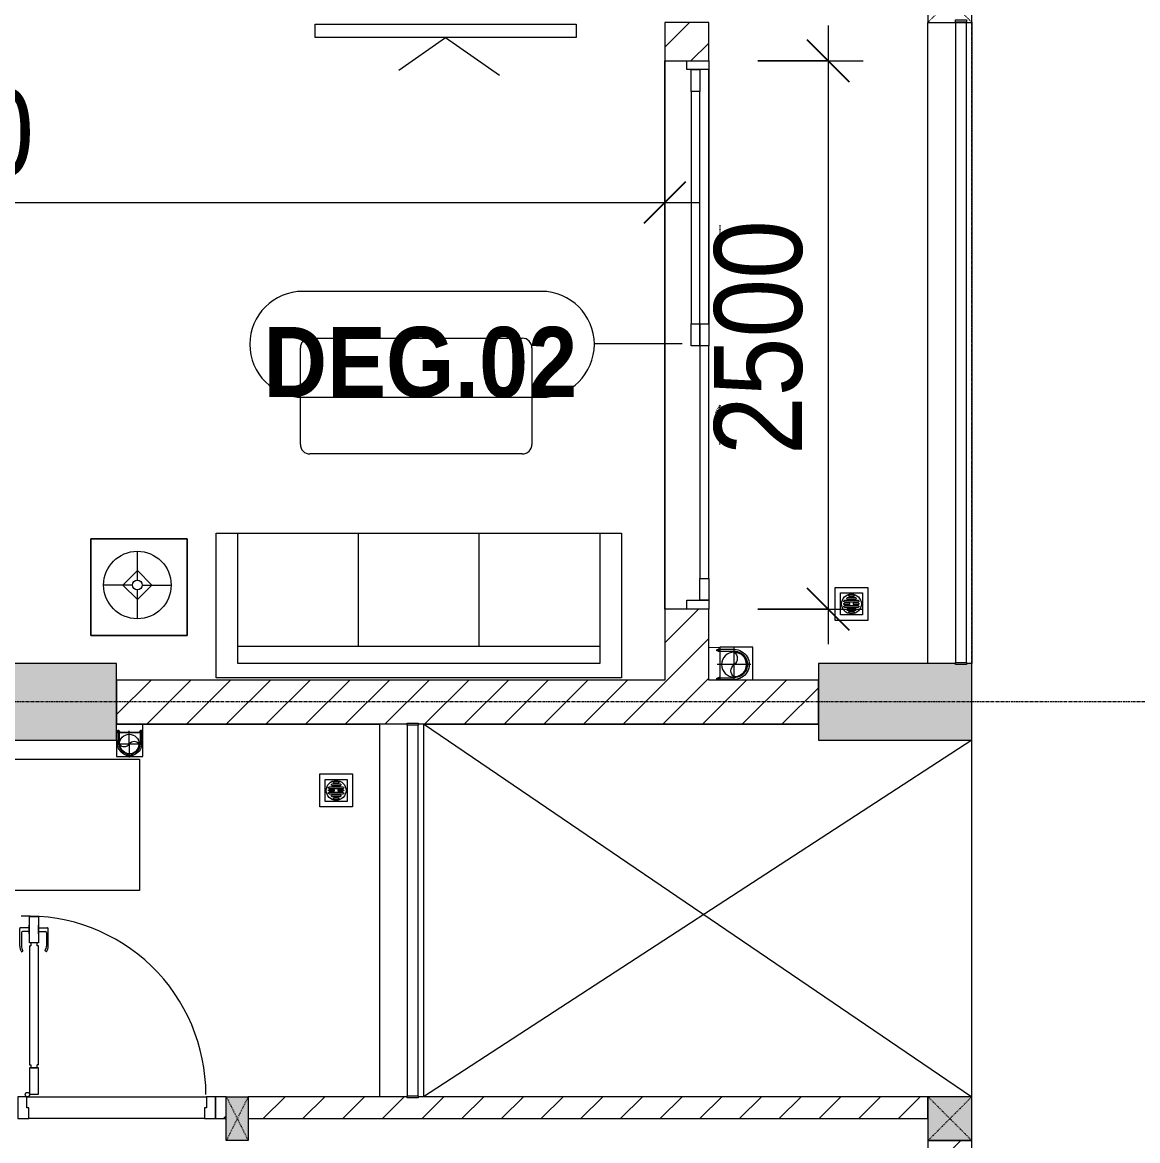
# Model space of a CAD drawing. Header units: millimetres. Extents: x 962 to 239635, y -15958 to 82755.
# Drawn here: x 184673 to 189760, y 51537 to 56635 of the extents above; entities that cross this region are included whole.
import ezdxf

# ---------------------------------------------------------------- set-up
doc = ezdxf.new("R2010")
doc.units = ezdxf.units.MM
for name, pattern in [('Dash', [6, 3, -3]), ('Grid Line', [22.225, 12.7, -3.175, 3.175, -3.175]), ('IMPORT-CENTER _2_', [40.64, 25.4, -5.08, 5.08, -5.08])]:
    doc.linetypes.add(name, pattern=pattern)
for name, color, linetype, lineweight in [('0-1', 7, 'Continuous', 5), ('A-ANNO-DIMS', 211, 'Continuous', 9), ('A-ANNO-DIMS-160', 211, 'Continuous', 9), ('A-DETL-GENF-1', 9, 'Continuous', 9), ('A-DETL-THIN-1', 151, 'Continuous', 9), ('A-DOOR', 31, 'Continuous', 9), ('A-DOOR-1', 254, 'Continuous', 9), ('A-DOOR-2', 9, 'Continuous', 9), ('A-DOOR-FRAM', 31, 'Continuous', 9), ('A-DOOR-HDLN', 31, 'Dash', 9), ('A-DOOR-IDEN', 31, 'Continuous', 9), ('A-FLOR-1', 250, 'Continuous', 9), ('A-FLOR-2', 9, 'Continuous', 9), ('A-FLOR-HRAL', 11, 'Continuous', 9), ('A-FLOR-HRAL-1', 254, 'Continuous', 9), ('A-FLOR-HRAL-2', 9, 'Continuous', 9), ('A-WALL', 113, 'Continuous', 9), ('A-WALL-1', 253, 'Continuous', 18), ('A-WALL-2', 9, 'Continuous', 9), ('A-WALL-3', 113, 'Continuous', 18), ('A-WALL-PATT-1', 10, 'Continuous', 9), ('A-WALL-PATT-2', 111, 'Continuous', 9), ('G-IMPT', 8, 'Continuous', 9), ('G-IMPT-1', 254, 'Continuous', 9), ('G-IMPT-2', 8, 'IMPORT-CENTER _2_', 9), ('I-FURN', 30, 'Continuous', 9), ('I-FURN-1', 254, 'Continuous', 9), ('M-EQPM', 50, 'Continuous', 9), ('S-COLS', 52, 'Continuous', 9), ('S-COLS-1', 52, 'Continuous', 5), ('S-COLS-2', 7, 'Continuous', 18), ('S-COLS-3', 254, 'Continuous', 9), ('S-COLS-4', 253, 'Continuous', 18), ('S-COLS-5', 52, 'Dash', 9), ('S-COLS-6', 52, 'Continuous', 18), ('S-COLS-HDLN', 52, 'Dash', 9), ('S-COLS-HDLN-1', 9, 'Dash', 9), ('S-GRID-1', 1, 'Grid Line', 9)]:
    doc.layers.add(name, color=color, linetype=linetype, lineweight=lineweight)
doc.styles.add('Arial_B_6', font='arialbd_0.ttf', dxfattribs={"width": 0.9, "height": 320})
doc.styles.add('UTM Avo', font='UTM Avo.ttf', dxfattribs={"width": 0.9, "height": 400})
doc.dimstyles.new('1_Dim_chi_tiet_2_5', dxfattribs={"dimscale": 304.8, "dimtxt": 399.720379, "dimasz": 0.629921, "dimexe": 0.524934, "dimexo": 0.0625, "dimgap": 0.052493, "dimtad": 1, "dimdec": 0, "dimrnd": 5, "dimzin": 0, "dimdsep": 46, "dimtxsty": 'UTM Avo', "dimblk1": 'OBLIQUE', "dimblk2": 'OBLIQUE', "dimsah": 1, "dimcen": 0.09, "dimdle": 0.524934, "dimazin": 0, "dimtfac": 1, "dimtdec": 4, "dimtix": 1, "dimtmove": 0, "dimatfit": 3, "dimfxl": 1.049869, "dimfxlon": 1, "dimtvp": 1, "dimtolj": 1, "dimtzin": 0, "dimarcsym": 2})
doc.dimstyles.new('1_Dim_chi_tiet_2_5_1', dxfattribs={"dimscale": 304.8, "dimtxt": 399.720379, "dimasz": 0.629921, "dimexe": 0.524934, "dimexo": 0.0625, "dimgap": 0.052493, "dimtad": 1, "dimdec": 0, "dimrnd": 5, "dimzin": 0, "dimdsep": 46, "dimtxsty": 'UTM Avo', "dimblk1": 'OBLIQUE', "dimblk2": 'OBLIQUE', "dimsah": 1, "dimcen": 0.09, "dimdle": 0.524934, "dimazin": 0, "dimtfac": 1, "dimtdec": 4, "dimtix": 1, "dimtmove": 0, "dimatfit": 3, "dimfxl": 1.049869, "dimfxlon": 1, "dimtvp": 1, "dimtolj": 1, "dimtzin": 0, "dimarcsym": 2})
pattern_1 = [(45, (0, 0), (-90.50967, 90.50967), [])]
pattern_2 = [(45, (61750.9, 0), (-90.50967, 90.50967), [])]

# ---------------------------------------------------------------- blocks, each defined once
blk = doc.blocks.new('NCV_TKTC_KET CAU_rvt-1-TKCS_MB TẦNG 2')
at = {"layer": 'S-COLS-1'}
for points in [[(123352.6, 53361.9), (123352.6, 53711.9), (122052.6, 53711.9), (122052.6, 53361.9), (122209.6, 53361.9)], [(127177.6, 53361.9), (127252.6, 53361.9), (127252.6, 53711.9), (127227.6, 53711.9), (127227.6, 53706.9), (127177.6, 53706.9), (127177.6, 53711.9), (126552.6, 53711.9), (126552.6, 53361.9), (127045.8, 53361.9)]]:
    blk.add_hatch(color=256, dxfattribs=at).paths.add_polyline_path(points)
at = {"layer": 'A-FLOR-1'}
for p, q in [((123352.6, 53435.3), (124552.6, 53435.3)), ((124752.6, 53435.3), (126552.6, 53435.3))]:
    blk.add_line(p, q, dxfattribs=at)
at = {"layer": 'S-COLS-2'}
for p, q in [((123352.6, 53711.9), (122052.6, 53711.9)), ((123352.6, 53361.9), (123352.6, 53711.9)), ((127177.6, 53711.9), (126552.6, 53711.9)), ((126552.6, 53711.9), (126552.6, 53361.9)), ((127252.6, 53711.9), (127227.6, 53711.9)), ((127252.6, 53361.9), (127252.6, 53711.9)), ((122052.6, 53361.9), (123352.6, 53361.9)), ((126552.6, 53361.9), (127252.6, 53361.9))]:
    blk.add_line(p, q, dxfattribs=at)
blk = doc.blocks.new('MAY GIAT - MAY GIAT_dwg-348053-TKCS_MB TẦNG 2')
at = {"layer": 'G-IMPT-1', "flags": 128}
blk.add_lwpolyline([(5, 596.6), (5, 2.3), (605, 2.3), (605, 596.6)], close=True, dxfattribs=at)
blk = doc.blocks.new('MAY GIAT - MAY GIAT-401071-TKCS_MB TẦNG 2')
at = {"layer": 'I-FURN-1'}
for p, q in [((5, -2.3), (605, -2.3)), ((5, -596.6), (5, -2.3)), ((605, -2.3), (605, -596.6)), ((605, -596.6), (5, -596.6))]:
    blk.add_line(p, q, dxfattribs=at)
at = {"extrusion": (0, 0, -1), "zscale": -1, "rotation": 180}
blk.add_blockref('MAY GIAT - MAY GIAT_dwg-348053-TKCS_MB TẦNG 2', (0, 0), dxfattribs=at)
blk = doc.blocks.new('Railing - 50 x 10mm-901205-TKCS_MB TẦNG 2')
at = {"layer": 'A-FLOR-HRAL-2'}
for p, q in [((25, 5), (-25, 5)), ((-25, 5), (-25, -5)), ((25, -5), (25, 5)), ((-25, -5), (25, -5))]:
    blk.add_line(p, q, dxfattribs=at)
blk = doc.blocks.new('Railing - Railing-884429-TKCS_MB TẦNG 2')
at = {"layer": 'A-FLOR-HRAL-2'}
for p, q in [((101769.1, 44169.6), (101769.1, 42480.8)), ((101819.1, 42480.8), (101819.1, 44169.6))]:
    blk.add_line(p, q, dxfattribs=at)
at = {"extrusion": (0, 0, -1), "zscale": -1}
for p in [(-101794.1, 44174.6), (-101794.1, 42475.8)]:
    blk.add_blockref('Railing - 50 x 10mm-901205-TKCS_MB TẦNG 2', p, dxfattribs=at)
blk = doc.blocks.new('DOOR_CW_01 CANH MO-PANEL KINH - DIG_01-900x2200-CỬA NHÔM KÍNH-901226-TKCS_MB TẦNG 2')
at = {"layer": 'A-DETL-GENF-1'}
for p, q in [((-397, 872), (-357, 872)), ((-397, 752), (-397, 872)), ((-357, 872), (-357, 752)), ((-442, 737), (-442, 816.5)), ((-399, 820.5), (-438, 820.5)), ((-399, 831.8), (-397, 831.8)), ((-399, 792.2), (-399, 831.8)), ((-397, 792.2), (-397, 831.8)), ((-357, 792.2), (-357, 831.8)), ((-355, 831.8), (-357, 831.8)), ((-355, 792.2), (-355, 831.8)), ((-355, 820.5), (-316, 820.5)), ((-312, 737), (-312, 816.5)), ((-434, 799.5), (-434, 737)), ((-399, 803.5), (-430, 803.5)), ((-397, 792.2), (-399, 792.2)), ((-357, 792.2), (-355, 792.2)), ((-355, 803.5), (-324, 803.5)), ((-320, 799.5), (-320, 737)), ((-433.9, 711.2), (-427.3, 715.8)), ((-357, 752), (-397, 752)), ((-397, 738), (-391, 738)), ((-397, 738), (-397, 196)), ((-363, 752), (-391, 752)), ((-391, 752), (-391, 738)), ((-363, 738), (-363, 752)), ((-357, 738), (-363, 738)), ((-357, 196), (-357, 738)), ((-320.1, 711.2), (-326.7, 715.8)), ((-397, 196), (-391, 196)), ((-357, 182), (-397, 182)), ((-397, 182), (-397, 62)), ((-391, 196), (-391, 182)), ((-391, 182), (-363, 182)), ((-357, 196), (-363, 196)), ((-363, 182), (-363, 196)), ((-357, 62), (-357, 182)), ((-397, 62), (-357, 62))]:
    blk.add_line(p, q, dxfattribs=at)
blk.add_circle((-407, 60), 10, dxfattribs=at)
for centre, radius, start, end in [((-407, 60), 814, 360, 92), ((-438, 816.5), 4, 90, 180), ((-316, 816.5), 4, 0, 90), ((-430, 799.5), 4, 90, 180), ((-324, 799.5), 4, 360, 90), ((-397, 737), 45, 180, 215), ((-397, 737), 37, 180, 215), ((-357, 737), 37, 325, 0), ((-357, 737), 45, 325, 0)]:
    blk.add_arc(centre, radius, start, end, dxfattribs=at)
at = {"layer": 'A-DOOR-2'}
for p, q in [((-410, 50), (-450, 50)), ((-450, 50), (-450, -50)), ((-410, 0), (-410, 50)), ((-400, 0), (-410, 0)), ((-407, 50), (-382, 50)), ((-400, -50), (-400, 0)), ((410, 0), (400, 0)), ((400, 0), (400, -50)), ((450, 50), (410, 50)), ((410, 50), (410, 0)), ((450, -50), (450, 50)), ((-450, -50), (-400, -50)), ((400, -50), (450, -50))]:
    blk.add_line(p, q, dxfattribs=at)
blk = doc.blocks.new('G1_SOF - BO TRU - 100x200-746114-TKCS_MB TẦNG 2')
at = {"layer": 'S-COLS'}
blk.add_hatch(color=256, dxfattribs=at).paths.add_polyline_path([(50, -100), (50, 100), (-50, 100), (-50, -100)])
at = {"layer": 'S-COLS-4'}
for p, q in [((-50, 100), (50, 100)), ((-50, -100), (-50, 100)), ((50, 100), (50, -100)), ((50, -100), (-50, -100))]:
    blk.add_line(p, q, dxfattribs=at)
at = {"layer": 'S-COLS-HDLN-1'}
for p, q in [((50, -100), (-50, 100)), ((-50, -100), (50, 100))]:
    blk.add_line(p, q, dxfattribs=at)
blk = doc.blocks.new('LOBBY_SOFA_1 - LOBBY_SOFA_1-901228-TKCS_MB TẦNG 2')
at = {"layer": 'I-FURN'}
for p, q in [((-2128.3, 1548.5), (-1160.3, 1548.5)), ((-2172.3, 1064.5), (-2172.3, 1504.5)), ((-1116.3, 1504.5), (-1116.3, 1064.5)), ((-1160.3, 1020.5), (-2128.3, 1020.5)), ((-2688.2, 633.5), (-3128.2, 633.5)), ((-3128.2, 633.5), (-3128.2, 193.5)), ((-2688.2, 193.5), (-2688.2, 633.5)), ((-2556, 660), (-708, 660)), ((-2556, 0), (-2556, 660)), ((-2457, 66), (-2457, 660)), ((-1907, 143), (-1907, 660)), ((-1357, 143), (-1357, 660)), ((-807, 660), (-807, 66)), ((-708, 660), (-708, 0)), ((-2915.4, 445), (-2915.4, 577)), ((-2981.4, 423), (-2915.4, 489)), ((-2915.4, 489), (-2849.4, 423)), ((-2937.4, 423), (-3069.4, 423)), ((-2915.4, 357), (-2981.4, 423)), ((-2849.4, 423), (-2915.4, 357)), ((-2893.4, 423), (-2761.4, 423)), ((-2915.4, 269), (-2915.4, 401)), ((-3128.2, 193.5), (-2688.2, 193.5)), ((-807, 143), (-2457, 143)), ((-807, 66), (-2457, 66)), ((-708, 0), (-2556, 0))]:
    blk.add_line(p, q, dxfattribs=at)
for radius in [154, 22]:
    blk.add_circle((-2915.4, 423), radius, dxfattribs=at)
for centre, start, end in [((-2128.3, 1504.5), 90, 180), ((-1160.3, 1504.5), 0, 90), ((-2128.3, 1064.5), 180, 270), ((-1160.3, 1064.5), 270, 0)]:
    blk.add_arc(centre, 44, start, end, dxfattribs=at)
at = {"layer": 'I-FURN-1'}
for p, q in [((-2128.3, 1548.5), (-1160.3, 1548.5)), ((-2172.3, 1064.5), (-2172.3, 1504.5)), ((-1116.3, 1504.5), (-1116.3, 1064.5)), ((-1160.3, 1020.5), (-2128.3, 1020.5)), ((-3128.2, 633.5), (-2688.2, 633.5)), ((-3128.2, 193.5), (-3128.2, 633.5)), ((-2688.2, 633.5), (-2688.2, 193.5)), ((-2556, 660), (-708, 660)), ((-2556, 0), (-2556, 660)), ((-708, 660), (-708, 0)), ((-2688.2, 193.5), (-3128.2, 193.5)), ((-708, 0), (-2556, 0))]:
    blk.add_line(p, q, dxfattribs=at)
for centre, start, end in [((-2128.3, 1504.5), 90, 180), ((-1160.3, 1504.5), 0, 90), ((-2128.3, 1064.5), 180, 270), ((-1160.3, 1064.5), 270, 0)]:
    blk.add_arc(centre, 44, start, end, dxfattribs=at)
blk = doc.blocks.new('KE TIVI-2 - KE TIVI-2-901222-TKCS_MB TẦNG 2')
at = {"layer": 'I-FURN-1'}
for p, q in [((0, 60), (-245.7, 232.1)), ((213, 209.1), (0, 60)), ((-595.6, 60), (595.6, 60)), ((-595.6, 0), (-595.6, 60)), ((595.6, 60), (595.6, 0)), ((595.6, 0), (-595.6, 0))]:
    blk.add_line(p, q, dxfattribs=at)
blk = doc.blocks.new('NCV_TKTC_TANG 2_rvt-1-TKCS_MB TẦNG 2')
at = {"layer": 'A-WALL-PATT-1'}
h = blk.add_hatch(dxfattribs=at)
h.set_pattern_fill('FP_1', color=256, style=0, pattern_type=2)
h.set_pattern_definition(pattern_1)
h.paths.add_polyline_path([(122852.6, 51636.9), (122902.6, 51636.9), (122902.6, 51736.9), (122852.6, 51736.9)])
h.paths.add_polyline_path([(123852.6, 51636.9), (123852.6, 51736.9), (123802.6, 51736.9), (123802.6, 51636.9), (123821.7, 51636.9)])
h = blk.add_hatch(dxfattribs=at)
h.set_pattern_fill('FP_1', color=256, style=0, pattern_type=2)
h.set_pattern_definition(pattern_1)
h.paths.add_polyline_path([(123952.6, 51636.9), (127052.6, 51636.9), (127052.6, 51736.9), (124727.6, 51736.9), (124727.6, 51731.5), (124677.6, 51731.5), (124677.6, 51736.9), (123952.6, 51736.9)])
at = {"layer": 'A-FLOR-2'}
for p, q in [((125852.6, 53960.3), (125852.6, 56460.3)), ((125852.6, 56460.3), (125852.6, 53960.3)), ((126052.6, 55260.3), (126052.6, 56420.3)), ((123752.6, 51636.9), (122952.6, 51636.9))]:
    blk.add_line(p, q, dxfattribs=at)
at = {"layer": 'A-WALL-1'}
for p, q in [((123852.6, 51736.9), (123802.6, 51736.9)), ((123802.6, 51736.9), (123802.6, 51636.9)), ((124677.6, 51736.9), (123952.6, 51736.9)), ((127052.6, 51736.9), (124727.6, 51736.9)), ((127052.6, 51636.9), (127052.6, 51736.9)), ((123802.6, 51636.9), (123852.6, 51636.9)), ((123952.6, 51636.9), (127052.6, 51636.9))]:
    blk.add_line(p, q, dxfattribs=at)
at = {"layer": 'A-WALL-2'}
for p, q in [((124552.6, 51736.9), (124552.6, 53436.9)), ((124752.6, 53436.9), (124752.6, 51736.9)), ((122942.6, 51736.9), (123762.6, 51736.9)), ((123752.6, 51636.9), (122952.6, 51636.9))]:
    blk.add_line(p, q, dxfattribs=at)
at = {"layer": 'A-DOOR-1'}
blk.add_blockref('DOOR_CW_01 CANH MO-PANEL KINH - DIG_01-900x2200-CỬA NHÔM KÍNH-901226-TKCS_MB TẦNG 2', (123352.6, 51686.9), dxfattribs=at)
at = {"layer": 'A-FLOR-HRAL-1'}
blk.add_blockref('Railing - Railing-884429-TKCS_MB TẦNG 2', (22908.5, 9260.7), dxfattribs=at)
at = {"layer": 'I-FURN-1'}
for name, p, rotation in [('KE TIVI-2 - KE TIVI-2-901222-TKCS_MB TẦNG 2', (124852.9, 56626.9), 180), ('MAY GIAT - MAY GIAT-401071-TKCS_MB TẦNG 2', (122860.3, 52671.5), 90.00000000000092)]:
    blk.add_blockref(name, p, dxfattribs=dict(at, rotation=rotation))
blk.add_blockref('LOBBY_SOFA_1 - LOBBY_SOFA_1-901228-TKCS_MB TẦNG 2', (126362.6, 53646.9), dxfattribs=at)
at = {"layer": 'S-COLS-3', "rotation": 180}
blk.add_blockref('G1_SOF - BO TRU - 100x200-746114-TKCS_MB TẦNG 2', (123902.6, 51636.9), dxfattribs=at)
blk = doc.blocks.new('TKTC_XREF_251221_MB TANG 2-7 - TKTC_XREF_260130_MB TANG 2-5_dwg_THU NUOC - THU NUOC-444531-TKCS_MB TẦNG 1-4746810-TKCS_MB TẦNG 2')
at = {"layer": 'G-IMPT'}
for p, q in [((-23.3, 10.8), (40.9, 10.8)), ((40.9, 4.8), (-23.3, 4.8)), ((-11, 23.3), (28.5, 23.3)), ((28.5, 17.3), (-11, 17.3)), ((-1.1, 35.6), (18.5, 35.6)), ((18.5, 29.6), (-1.1, 29.6)), ((-23.3, -13.6), (40.9, -13.6)), ((40.9, -19.6), (-23.3, -19.6)), ((-11, -26.1), (28.5, -26.1)), ((28.5, -32.1), (-11, -32.1)), ((-1.1, -38.5), (18.5, -38.5)), ((18.5, -44.5), (-1.1, -44.5))]:
    blk.add_line(p, q, dxfattribs=at)
at = {"layer": 'G-IMPT', "flags": 128}
for points in [[(83.7, -79.4), (83.7, 70.6), (-66.3, 70.6), (-66.3, -79.4)], [(58.7, -54.4), (58.7, 45.6), (-41.3, 45.6), (-41.3, -54.4)]]:
    blk.add_lwpolyline(points, close=True, dxfattribs=at)
for points in [[(-23.3, -1.2), (0.7, -1.2), (0.7, -7.2), (-23.3, -7.2)], [(40.9, -7.2), (16.7, -7.2), (16.7, -1.2), (40.9, -1.2)]]:
    blk.add_lwpolyline(points, dxfattribs=at)
at = {"layer": 'G-IMPT'}
for centre, radius, start, end in [((8.7, -4.4), 45, 360, 180), ((8.7, -4.4), 45, 360, 180), ((-23.3, 7.8), 3, 90, 270), ((-11, 20.3), 3, 90, 270), ((-1.1, 32.6), 3, 90, 270), ((18.5, 32.6), 3, 270, 90), ((28.5, 20.3), 3, 270, 90), ((40.9, 7.8), 3, 270, 90), ((8.7, -4.4), 45, 180, 360), ((8.7, -4.4), 45, 180, 360), ((-23.3, -4.2), 3, 90, 270), ((-23.3, -16.6), 3, 90, 270), ((-11, -29.1), 3, 90, 270), ((-1.1, -41.5), 3, 90, 270), ((18.5, -41.5), 3, 270, 90), ((28.5, -29.1), 3, 270, 90), ((40.9, -4.2), 3, 270, 90), ((40.9, -16.6), 3, 270, 90)]:
    blk.add_arc(centre, radius, start, end, dxfattribs=at)
blk = doc.blocks.new('TKTC_XREF_251221_MB TANG 2-7 - TKTC_XREF_260130_MB TANG 2-5_dwg_$cc-4746798-TKCS_MB TẦNG 2')
at = {"layer": 'G-IMPT-2'}
for p, q in [((0, -0.673), (0, 0.673)), ((-0.673, 0), (0.673, 0))]:
    blk.add_line(p, q, dxfattribs=at)
at = {"layer": 'M-EQPM'}
blk.add_circle((0, 0), 0.5, dxfattribs=at)
for centre, radius, start, end in [((0, 0), 0.5, 90, 270), ((0.188, 0.25), 0.313, 126.8699, 233.1301), ((-0.188, -0.25), 0.313, 306.8699, 53.1301)]:
    blk.add_arc(centre, radius, start, end, dxfattribs=at)
blk = doc.blocks.new('TKTC_XREF_251221_MB TANG 2-7 - TKTC_XREF_260130_MB TANG 2-5_dwg_CUM U_DN100-4746799-TKCS_MB TẦNG 2')
at = {"layer": 'G-IMPT'}
blk.add_hatch(color=256, dxfattribs=at).paths.add_polyline_path([(0, 61), (15.8, 58.9), (30.5, 52.8), (43.1, 43.1), (52.8, 30.5), (58.9, 15.8), (61, 0), (58.9, -15.8), (52.8, -30.5), (43.1, -43.1), (30.5, -52.8), (15.8, -58.9), (0, -61), (0, -57), (14.8, -55.1), (28.5, -49.4), (40.3, -40.3), (49.4, -28.5), (55.1, -14.8), (57, 0), (55.1, 14.8), (49.4, 28.5), (40.3, 40.3), (28.5, 49.4), (14.8, 55.1), (0, 57)])
for p, q in [((-79.1, 66.6), (-79.1, 63.4)), ((-76.6, 66.6), (-76.6, 63.4)), ((-74.6, 66.6), (-74.6, 63.4)), ((-72.7, 69.3), (-72.7, 60.7)), ((-66.9, 67.9), (-71.7, 67.9)), ((-65, 69), (0, 69)), ((-66.9, 62.1), (-71.7, 62.1)), ((-79.1, -63.4), (-79.1, -66.6)), ((-76.6, -63.4), (-76.6, -66.6)), ((-74.6, -63.4), (-74.6, -66.6)), ((-72.7, -60.7), (-72.7, -69.3)), ((-66.9, -62.1), (-71.7, -62.1)), ((-66.9, -67.9), (-71.7, -67.9)), ((-65, -69), (0, -69))]:
    blk.add_line(p, q, dxfattribs=at)
at = {"layer": 'G-IMPT', "flags": 128}
for points in [[(-72.7, 67.6), (-78.1, 67.6), (-78.1, 62.4), (-72.7, 62.4)], [(-71.7, 59.2), (-66.9, 59.2), (-66.9, 70.8), (-71.7, 70.8)], [(-66.9, 70.8), (-66.9, 72.7), (-65, 72.7), (-65, 57.3), (-66.9, 57.3), (-66.9, 59.2)], [(-65, 61), (0, 61), (0, 57)], [(-72.7, -62.4), (-78.1, -62.4), (-78.1, -67.6), (-72.7, -67.6)], [(-71.7, -70.8), (-66.9, -70.8), (-66.9, -59.2), (-71.7, -59.2)], [(-66.9, -59.2), (-66.9, -57.3), (-65, -57.3), (-65, -72.7), (-66.9, -72.7), (-66.9, -70.8)], [(-65, -61), (0, -61), (0, -57)]]:
    blk.add_lwpolyline(points, dxfattribs=at)
at = {"layer": 'G-IMPT'}
for centre, radius, start, end in [((-78.1, 66.6), 0.96, 90, 180), ((-71.1, 69.3), 1.56, 112.61986, 247.38014), ((-67.9, 65), 4.8, 143.1301, 216.8699), ((0, 0), 69, 270, 90), ((-78.1, 63.4), 0.96, 180, 270), ((-71.1, 60.7), 1.56, 112.61986, 247.38014), ((0, 0), 61, 270, 90), ((0, 0), 57, 270, 90), ((-78.1, -63.4), 0.96, 90, 180), ((-71.1, -60.7), 1.56, 112.61986, 247.38014), ((-67.9, -65), 4.8, 143.1301, 216.8699), ((-78.1, -66.6), 0.96, 180, 270), ((-71.1, -69.3), 1.56, 112.61986, 247.38014)]:
    blk.add_arc(centre, radius, start, end, dxfattribs=at)
blk = doc.blocks.new('TKTC_XREF_251221_MB TANG 2-7 - TKTC_XREF_260130_MB TANG 2-5_dwg_$cc-V184-TKCS_MB TẦNG 2')
at = {"layer": 'G-IMPT-2'}
for p, q in [((0, -0.618), (0, 0.673)), ((-0.673, 0), (0.673, 0))]:
    blk.add_line(p, q, dxfattribs=at)
at = {"layer": 'M-EQPM'}
blk.add_circle((0, 0), 0.5, dxfattribs=at)
for centre, radius, start, end in [((0, 0), 0.5, 90, 270), ((0.188, 0.25), 0.313, 126.8699, 233.1301), ((-0.188, -0.25), 0.313, 306.8699, 53.1301)]:
    blk.add_arc(centre, radius, start, end, dxfattribs=at)
blk = doc.blocks.new('TKTC_XREF_251221_MB TANG 2-7 - TKTC_XREF_260130_MB TANG 2-5_dwg_CUM U_DN100-V185-TKCS_MB TẦNG 2')
at = {"layer": 'G-IMPT'}
blk.add_hatch(color=256, dxfattribs=at).paths.add_polyline_path([(0, 61), (15.8, 58.9), (30.5, 52.8), (43.1, 43.1), (52.8, 30.5), (58.9, 15.8), (61, 0), (58.9, -15.8), (52.8, -30.5), (43.1, -43.1), (30.5, -52.8), (15.8, -58.9), (0, -61), (0, -57), (14.8, -55.1), (28.5, -49.4), (40.3, -40.3), (49.4, -28.5), (55.1, -14.8), (57, 0), (55.1, 14.8), (49.4, 28.5), (40.3, 40.3), (28.5, 49.4), (14.8, 55.1), (0, 57)])
for p, q in [((-79.1, 66.6), (-79.1, 63.4)), ((-76.6, 66.6), (-76.6, 63.4)), ((-74.6, 66.6), (-74.6, 63.4)), ((-72.7, 69.3), (-72.7, 60.7)), ((-66.9, 67.9), (-71.7, 67.9)), ((-66.9, 62.1), (-71.7, 62.1)), ((-65, 69), (0, 69)), ((-79.1, -63.4), (-79.1, -66.6)), ((-76.6, -63.4), (-76.6, -66.6)), ((-74.6, -63.4), (-74.6, -66.6)), ((-72.7, -60.7), (-72.7, -69.3)), ((-66.9, -62.1), (-71.7, -62.1)), ((-66.9, -67.9), (-71.7, -67.9)), ((-65, -69), (0, -69))]:
    blk.add_line(p, q, dxfattribs=at)
at = {"layer": 'G-IMPT', "flags": 128}
for points in [[(-72.7, 67.6), (-78.1, 67.6), (-78.1, 62.4), (-72.7, 62.4)], [(-71.7, 59.2), (-66.9, 59.2), (-66.9, 70.8), (-71.7, 70.8)], [(-65, 71.3), (-65, 57.3), (-66.9, 57.3), (-66.9, 59.2)], [(-65, 61), (0, 61), (0, 57)], [(-72.7, -62.4), (-78.1, -62.4), (-78.1, -67.6), (-72.7, -67.6)], [(-71.7, -70.8), (-66.9, -70.8), (-66.9, -59.2), (-71.7, -59.2)], [(-66.9, -59.2), (-66.9, -57.3), (-65, -57.3), (-65, -72.7), (-66.9, -72.7), (-66.9, -70.8)], [(-65, -61), (0, -61), (0, -57)]]:
    blk.add_lwpolyline(points, dxfattribs=at)
at = {"layer": 'G-IMPT'}
for centre, radius, start, end in [((-78.1, 66.6), 0.96, 90, 180), ((-78.1, 63.4), 0.96, 180, 270), ((-71.1, 69.3), 1.56, 112.6199, 247.3801), ((-67.9, 65), 4.8, 143.1301, 216.8699), ((-71.1, 60.7), 1.56, 112.6199, 247.3801), ((0, 0), 69, 270, 90), ((0, 0), 61, 270, 90), ((0, 0), 57, 270, 90), ((-78.1, -63.4), 0.96, 90, 180), ((-78.1, -66.6), 0.96, 180, 270), ((-71.1, -60.7), 1.56, 112.6199, 247.3801), ((-67.9, -65), 4.8, 143.1301, 216.8699), ((-71.1, -69.3), 1.56, 112.6199, 247.3801)]:
    blk.add_arc(centre, radius, start, end, dxfattribs=at)
blk = doc.blocks.new('TKTC_XREF_251221_MB TANG 2-7 - TKTC_XREF_251221_MB TANG 2-7-2039446-TKCS_MB TẦNG 2')
at = {"layer": 'M-EQPM'}
for p, q in [((92401, 36400), (92401, 36549.2)), ((92401, 36549.2), (92450.8, 36548.9)), ((92450.8, 36548.9), (92450.8, 36400)), ((92450.9, 36549.1), (92450.9, 36400)), ((92600.6, 36549.1), (92450.9, 36549.1)), ((92600.6, 36400), (92600.6, 36549.1)), ((89700, 36160.4), (89819.8, 36160.4)), ((89819.6, 36160.4), (89700, 36160.4)), ((89819.6, 36050.5), (89819.6, 36160.4)), ((89819.8, 36160.4), (89819.8, 36200)), ((89700, 36125), (89700, 36050.5)), ((93600, 34500), (93600, 36125)), ((89700, 36050.5), (89819.6, 36050.5))]:
    blk.add_line(p, q, dxfattribs=at)
at = {"extrusion": (0, 0, -1), "zscale": -1}
for p in [(-93059.8, 36751.2), (-90709.7, 35901.2)]:
    blk.add_blockref('TKTC_XREF_251221_MB TANG 2-7 - TKTC_XREF_260130_MB TANG 2-5_dwg_THU NUOC - THU NUOC-444531-TKCS_MB TẦNG 1-4746810-TKCS_MB TẦNG 2', p, dxfattribs=at)
at = {"extrusion": (0, 0, -1)}
for name, p, xscale, yscale, zscale, rotation in [('TKTC_XREF_251221_MB TANG 2-7 - TKTC_XREF_260130_MB TANG 2-5_dwg_CUM U_DN100-V185-TKCS_MB TẦNG 2', (-92515.8, 36471.1), 0.9975000000000006, 0.9975000000000006, -0.9975000000000006, 180.000991338195), ('TKTC_XREF_251221_MB TANG 2-7 - TKTC_XREF_260130_MB TANG 2-5_dwg_$cc-V184-TKCS_MB TẦNG 2', (-92515.8, 36470.2), 113.7150000000073, 113.7150000000073, -113.7150000000073, 359.9990086636432), ('TKTC_XREF_251221_MB TANG 2-7 - TKTC_XREF_260130_MB TANG 2-5_dwg_CUM U_DN100-4746799-TKCS_MB TẦNG 2', (-89759.4, 36109.1), 0.7894736842105242, 0.7894736842105242, -0.7894736842105242, 269.9999999984439)]:
    blk.add_blockref(name, p, dxfattribs=dict(at, xscale=xscale, yscale=yscale, zscale=zscale, rotation=rotation))
at = {"xscale": 90.0000000000512, "yscale": 90.0000000000512, "zscale": 90.0000000000512, "rotation": 90.3740267799376}
blk.add_blockref('TKTC_XREF_251221_MB TANG 2-7 - TKTC_XREF_260130_MB TANG 2-5_dwg_$cc-4746798-TKCS_MB TẦNG 2', (89757.6, 36107.6), dxfattribs=at)
blk = doc.blocks.new('Railing - 50 x 10mm-1251311-TKCS_MB TẦNG 2')
at = {"layer": 'A-FLOR-HRAL'}
for p, q in [((25, 5), (-25, 5)), ((-25, 5), (-25, -5)), ((25, -5), (25, 5)), ((-25, -5), (25, -5))]:
    blk.add_line(p, q, dxfattribs=at)
blk = doc.blocks.new('Railing - Railing-3231434-TKCS_MB TẦNG 2')
at = {"layer": 'A-FLOR-HRAL'}
for p, q in [((127177.6, 56635.3), (127177.6, 53716.9)), ((127227.6, 53716.9), (127227.6, 56635.3))]:
    blk.add_line(p, q, dxfattribs=at)
at = {"extrusion": (0, 0, -1), "zscale": -1}
for p in [(-127202.6, 56641.5), (-127202.6, 53711.9)]:
    blk.add_blockref('Railing - 50 x 10mm-1251311-TKCS_MB TẦNG 2', p, dxfattribs=at)
blk = doc.blocks.new('DEG_02-DEG_03 - DEG_02-2500x2400mm-CỬA ĐI 02 CÁNH TRƯỢT-841416-TKCS_MB TẦNG 2')
at = {"layer": 'A-DOOR'}
for p, q in [((-50, -60), (-50, -20)), ((-50, -20), (50, -20)), ((50, -20), (50, -60)), ((1110, -20), (50, -20)), ((1110, -60), (1110, -20)), ((1110, -20), (1210, -20)), ((1210, -20), (1210, -60)), ((-1210, -100), (-1210, -60)), ((-1210, -60), (-1110, -60)), ((-1110, -100), (-1210, -100)), ((-1110, -60), (-1110, -100)), ((-50, -60), (-1110, -60)), ((-1110, -100), (-50, -100)), ((50, -60), (-50, -60)), ((-50, -100), (-50, -60)), ((-50, -60), (50, -60)), ((50, -100), (-50, -100)), ((50, -60), (1110, -60)), ((50, -60), (50, -100)), ((1210, -60), (1110, -60))]:
    blk.add_line(p, q, dxfattribs=at)
at = {"layer": 'A-DOOR-FRAM'}
for p, q in [((-1250, 0), (-1210, 0)), ((-1250, -100), (-1250, 0)), ((-1210, 0), (-1210, -100)), ((1210, -100), (1210, 0)), ((1210, 0), (1250, 0)), ((1250, 0), (1250, -100)), ((-1210, -100), (-1250, -100)), ((1250, -100), (1210, -100))]:
    blk.add_line(p, q, dxfattribs=at)
at = {"layer": 'A-DOOR-HDLN'}
for p, q in [((-500.4, -151.1), (-320.4, -151.1)), ((-320.4, -151.1), (-355, -131.1)), ((-320.4, -151.1), (-355, -171.1)), ((320.4, -151.1), (355, -131.1)), ((320.4, -151.1), (355, -171.1)), ((500.4, -151.1), (320.4, -151.1))]:
    blk.add_line(p, q, dxfattribs=at)
blk = doc.blocks.new('G1_SOF - BO TRU - 200x200-3052401-TKCS_MB TẦNG 2')
at = {"layer": 'S-COLS-HDLN'}
for p, q in [((-100, -100), (100, 100)), ((100, -100), (-100, 100))]:
    blk.add_line(p, q, dxfattribs=at)
blk = doc.blocks.new('DIMBLOCK194-TKCS_MB TẦNG 2')
at = {"layer": 'A-ANNO-DIMS-160'}
for p, q in [((188348, 56620.3), (188348, 53800.3)), ((188028, 56460.3), (188508, 56460.3)), ((188348, 56460.3), (188028, 56460.3)), ((188028, 53960.3), (188508, 53960.3)), ((188348, 53960.3), (188028, 53960.3))]:
    blk.add_line(p, q, dxfattribs=at)
at = {"layer": 'A-ANNO-DIMS-160', "lineweight": 25}
for p, q in [((188348, 56460.3), (188252, 56556.3)), ((188348, 56460.3), (188444, 56364.3)), ((188348, 53960.3), (188252, 54056.3)), ((188348, 53960.3), (188444, 53864.3))]:
    blk.add_line(p, q, dxfattribs=at)
at = {"layer": 'A-ANNO-DIMS-160', "color": 0, "insert": (187828.3, 54662.5), "char_height": 400, "width": 1314.636, "attachment_point": 1, "rotation": 90, "line_spacing_factor": 1.110334, "style": 'UTM Avo'}
blk.add_mtext('2500', dxfattribs=at)
blk = doc.blocks.new('_Oblique')
at = {"color": 0, "linetype": 'ByBlock', "lineweight": -2}
blk.add_line((-0.5, -0.5), (0.5, 0.5), dxfattribs=at)
blk = doc.blocks.new('STN_Door Tag - STN_Door Tag-1788670-TKCS_MB TẦNG 2')
at = {"layer": 'A-DOOR-IDEN'}
for p, q in [((-3.37, 1.495), (3.431, 1.495)), ((-3.37, -1.524), (3.431, -1.524))]:
    blk.add_line(p, q, dxfattribs=at)
for centre, start, end in [((-3.37, -0.015), 90, 270), ((3.431, -0.015), 270, 90)]:
    blk.add_arc(centre, 1.509, start, end, dxfattribs=at)
blk = doc.blocks.new('DIMBLOCK302-TKCS_MB TẦNG 2')
at = {"layer": 'A-ANNO-DIMS-160'}
for p, q in [((180803.4, 56134.5), (180803.4, 55654.5)), ((180803.4, 55814.5), (180803.4, 56134.5)), ((187603.5, 56134.5), (187603.5, 55654.5)), ((187603.5, 55814.5), (187603.5, 56134.5)), ((180643.4, 55814.5), (187763.5, 55814.5))]:
    blk.add_line(p, q, dxfattribs=at)
at = {"layer": 'A-ANNO-DIMS-160', "lineweight": 25}
for p, q in [((180803.4, 55814.5), (180899.4, 55910.5)), ((187603.5, 55814.5), (187699.5, 55910.5)), ((180803.4, 55814.5), (180707.4, 55718.5)), ((187603.5, 55814.5), (187507.5, 55718.5))]:
    blk.add_line(p, q, dxfattribs=at)
at = {"layer": 'A-ANNO-DIMS-160', "color": 0, "insert": (183655.7, 56334.2), "char_height": 400, "width": 1314.636, "attachment_point": 1, "line_spacing_factor": 1.110334, "style": 'UTM Avo'}
blk.add_mtext('6800', dxfattribs=at)

msp = doc.modelspace()

# ---------------------------------------------------------------- hatches: boundary and pattern name
at = {"layer": 'A-WALL-PATT-2'}
h = msp.add_hatch(dxfattribs=at)
h.set_pattern_fill('FP_1', color=256, style=0, pattern_type=2)
h.set_pattern_definition(pattern_2)
h.paths.add_polyline_path([(187603.5, 53636.9), (187803.5, 53636.9), (187803.5, 53960.3), (187603.5, 53960.3)])
h.paths.add_polyline_path([(187803.5, 56460.3), (187803.5, 56635.3), (187603.5, 56635.3), (187603.5, 56460.3)])
h = msp.add_hatch(dxfattribs=at)
h.set_pattern_fill('FP_1', color=256, style=0, pattern_type=2)
h.set_pattern_definition(pattern_2)
h.paths.add_polyline_path([(187184.7, 53436.9), (188303.5, 53436.9), (188303.5, 53636.9), (185103.5, 53636.9), (185103.5, 53436.9), (186428.5, 53436.9), (186428.5, 53440.3), (186478.5, 53440.3), (186478.5, 53436.9)])
h = msp.add_hatch(dxfattribs=at)
h.set_pattern_fill('FP_1', color=256, style=0, pattern_type=2)
h.set_pattern_definition(pattern_2)
h.paths.add_polyline_path([(189003.5, 48636.9), (189003.5, 49637.4), (188803.5, 49637.4), (188803.5, 48636.9)])
h.paths.add_polyline_path([(188803.5, 51037.4), (189003.5, 51037.4), (189003.5, 51536.9), (188803.5, 51536.9), (188803.5, 51129.7)])
at = {"layer": 'S-COLS-1'}
msp.add_hatch(color=256, dxfattribs=at).paths.add_polyline_path([(189003.5, 51536.9), (189003.5, 51736.9), (188803.5, 51736.9), (188803.5, 51536.9)])

# ---------------------------------------------------------------- linework, layer by layer
at = {"layer": 'A-DETL-THIN-1'}
for p, q in [((186503.5, 53436.9), (189003.5, 51736.9)), ((189003.5, 53361.9), (186503.5, 51736.9))]:
    msp.add_line(p, q, dxfattribs=at)
at = {"layer": 'A-DOOR-IDEN'}
msp.add_line((187681.7, 55169.1), (187282, 55169.1), dxfattribs=at)
at = {"layer": 'A-WALL'}
for p, q in [((188803.5, 53711.9), (188803.5, 56635.3)), ((189003.5, 56635.3), (189003.5, 53711.9)), ((187603.5, 53960.3), (187603.5, 56460.3)), ((187803.5, 56420.3), (187803.5, 55260.3)), ((189003.5, 51536.9), (188803.5, 51536.9))]:
    msp.add_line(p, q, dxfattribs=at)
at = {"layer": 'A-WALL-3'}
for p, q in [((187803.5, 56635.3), (187603.5, 56635.3)), ((187603.5, 56635.3), (187603.5, 56460.3)), ((187803.5, 56460.3), (187803.5, 56635.3)), ((187603.5, 56460.3), (187803.5, 56460.3)), ((187803.5, 53960.3), (187603.5, 53960.3)), ((187603.5, 53960.3), (187603.5, 53636.9)), ((187803.5, 53636.9), (187803.5, 53960.3)), ((187603.5, 53636.9), (185103.5, 53636.9)), ((185103.5, 53636.9), (185103.5, 53436.9)), ((188303.5, 53636.9), (187803.5, 53636.9)), ((188303.5, 53436.9), (188303.5, 53636.9)), ((185103.5, 53436.9), (186428.5, 53436.9)), ((186478.5, 53436.9), (188303.5, 53436.9)), ((188803.5, 51536.9), (188803.5, 51037.4)), ((189003.5, 51037.4), (189003.5, 51536.9))]:
    msp.add_line(p, q, dxfattribs=at)
at = {"layer": 'S-COLS'}
msp.add_line((188803.5, 51536.9), (189003.5, 51536.9), dxfattribs=at)
at = {"layer": 'S-COLS-6'}
for p, q in [((188803.5, 56835.3), (188803.5, 56635.3)), ((189003.5, 56635.3), (189003.5, 56835.3)), ((188803.5, 56635.3), (189003.5, 56635.3)), ((189003.5, 51736.9), (188803.5, 51736.9)), ((188803.5, 51736.9), (188803.5, 51536.9)), ((189003.5, 51536.9), (189003.5, 51736.9))]:
    msp.add_line(p, q, dxfattribs=at)
at = {"layer": 'S-GRID-1'}
for p, q in [((189003.5, 19351.6), (189003.5, 76542.3)), ((189415.6, 53536.9), (96253.4, 53536.9)), ((193415.6, 53536.9), (189415.6, 53536.9))]:
    msp.add_line(p, q, dxfattribs=at)

# ---------------------------------------------------------------- block references
at = {"layer": '0-1'}
for name in ['NCV_TKTC_KET CAU_rvt-1-TKCS_MB TẦNG 2', 'NCV_TKTC_TANG 2_rvt-1-TKCS_MB TẦNG 2']:
    msp.add_blockref(name, (61750.9, 0), dxfattribs=at)
at = {"layer": 'A-DOOR', "rotation": 90.0000000000001}
msp.add_blockref('DEG_02-DEG_03 - DEG_02-2500x2400mm-CỬA ĐI 02 CÁNH TRƯỢT-841416-TKCS_MB TẦNG 2', (187703.5, 55210.3), dxfattribs=at)
at = {"layer": 'A-DOOR-IDEN', "xscale": 159.9999999999999, "yscale": 159.9999999999999, "zscale": 159.9999999999999}
msp.add_blockref('STN_Door Tag - STN_Door Tag-1788670-TKCS_MB TẦNG 2', (186491.5, 55169.8), dxfattribs=at)
at = {"layer": 'A-FLOR-HRAL'}
msp.add_blockref('Railing - Railing-3231434-TKCS_MB TẦNG 2', (61750.9, 0), dxfattribs=at)
at = {"layer": 'M-EQPM'}
msp.add_blockref('TKTC_XREF_251221_MB TANG 2-7 - TKTC_XREF_251221_MB TANG 2-7-2039446-TKCS_MB TẦNG 2', (95403.5, 17236.9), dxfattribs=at)
at = {"layer": 'S-COLS-5', "rotation": 180}
for p in [(188903.5, 56735.3), (188903.5, 51636.9)]:
    msp.add_blockref('G1_SOF - BO TRU - 200x200-3052401-TKCS_MB TẦNG 2', p, dxfattribs=at)

# ---------------------------------------------------------------- texts
at = {"layer": 'A-DOOR-IDEN', "insert": (186488.3, 55084.5), "char_height": 320, "width": 1467.36, "attachment_point": 5, "line_spacing_factor": 0.936439, "style": 'Arial_B_6'}
msp.add_mtext('\\pt7.2,14.4,21.6,28.8,36,43.2,50.4,57.6,64.8,72,79.2,86.4,93.6,100.8,108,115.2,122.4,129.6,136.8,144,151.2,158.4,165.6,172.8,180,187.2,194.4,201.6,208.8,216,223.2,230.4;DEG.02', dxfattribs=at)

# ---------------------------------------------------------------- dimensions: what is measured, and where the dimension line sits
at = {"layer": 'A-ANNO-DIMS'}
dim = msp.add_linear_dim(base=(188348, 53960.3), p1=(188028, 56460.3), p2=(188028, 53960.3), angle=90, dimstyle='1_Dim_chi_tiet_2_5', override={"dimpost": '<>', "dimfxl": 2500}, dxfattribs=at)
dim.commit()
dim.dimension.update_dxf_attribs({"geometry": 'DIMBLOCK194-TKCS_MB TẦNG 2', "text_midpoint": (188125, 55210.3)})
dim = msp.add_linear_dim(base=(187603.5, 55814.5), p1=(180803.4, 56134.5), p2=(187603.5, 56134.5), dimstyle='1_Dim_chi_tiet_2_5_1', override={"dimpost": '<>', "dimfxl": 6800.071331}, dxfattribs=at)
dim.commit()
dim.dimension.update_dxf_attribs({"geometry": 'DIMBLOCK302-TKCS_MB TẦNG 2', "text_midpoint": (184203.4, 56037.5)})

doc.saveas('drawing.dxf')
